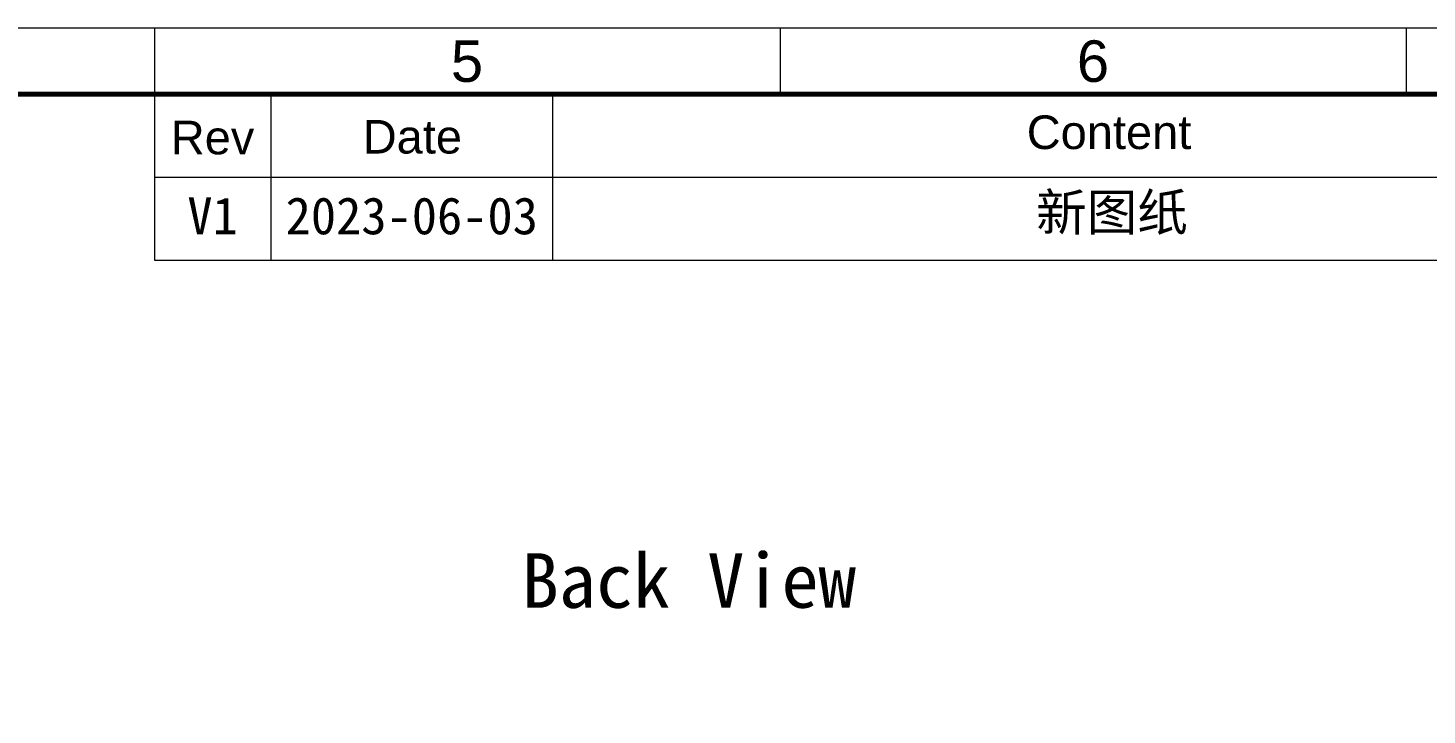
# Model space of a CAD drawing. Extents: x 6438 to 11432, y -3701 to -2371.
# Drawn here: x 10891.1 to 11248.5, y -3071.3 to -2895.6 of the extents above; entities that cross this region are included whole.
import ezdxf

# ---------------------------------------------------------------- set-up
doc = ezdxf.new("R2010")
doc.units = 0
doc.header["$LTSCALE"] = 3
doc.layers.add('DIM', color=6, linetype='CONTINUOUS', lineweight=9)
doc.layers.add('TK', color=7, linetype='CONTINUOUS', lineweight=9)
doc.styles.add('宋体', font='arial.ttf')

# ---------------------------------------------------------------- blocks, each defined once
blk = doc.blocks.new('1')
at = {"layer": 'TK'}
blk.add_lwpolyline([(8358.96, -2934.71), (9273.11, -2934.71), (9273.11, -3560.84), (8358.96, -3560.84)], close=True, dxfattribs=at)
for points in [[(8878.09, -2934.71), (8878.09, -2947.89), (8878.09, -2980.84), (9250.94, -2980.84)], [(9002.37, -2947.89), (9002.37, -2934.71)], [(9126.66, -2947.89), (9126.66, -2934.71)], [(8901.16, -2947.89), (8901.16, -2980.84)], [(8957.18, -2980.84), (8957.18, -2947.89)], [(8878.09, -2964.37), (9250.94, -2964.37)]]:
    blk.add_lwpolyline(points, dxfattribs=at)
at = {"layer": 'TK', "const_width": 1}
blk.add_lwpolyline([(9250.94, -3547.65), (8380.95, -3547.65), (8380.95, -2947.89), (9250.94, -2947.89)], close=True, dxfattribs=at)
at = {"layer": 'TK', "style": '宋体'}
for s, p in [('5', (8936.94, -2945.42)), ('6', (9061.22, -2945.42))]:
    blk.add_text(s, height=8.24, dxfattribs=at).set_placement(p)
at = {"layer": 'TK', "char_height": 10.5169, "attachment_point": 2, "style": '宋体'}
for s, insert, width in [('{\\H0.6349x;Content}', (9067.6, -2952.09), 220.8366), ('{\\H0.6349x;Rev}', (8889.62, -2953.14), 23.0679), ('{\\H0.6349x;Date}', (8929.29, -2952.98), 56.2649)]:
    blk.add_mtext(s, dxfattribs=dict(at, insert=insert, width=width))

msp = doc.modelspace()

# ---------------------------------------------------------------- block references
at = {"layer": 'DIM', "xscale": 1.287, "yscale": 1.287, "zscale": 1.287}
msp.add_blockref('1', (-502.7222, 881.4151), dxfattribs=at)

# ---------------------------------------------------------------- texts
at = {"layer": 'DIM', "insert": (11059.889, -3029.8855), "char_height": 13.9425, "width": 137.696288, "attachment_point": 2, "style": '宋体'}
msp.add_mtext('{\\fSimHei|b0|i0|c134|p2;Back View}', dxfattribs=at)
at = {"layer": 'TK', "char_height": 9.474715, "attachment_point": 2, "style": '宋体'}
for s, insert, width in [('{\\fSimHei|b0|i0|c134|p49;新图纸}', (11168.0296, -2937.9442), 282.71072), ('{\\fSimHei|b0|i0|c134|p49;V1}', (10938.2237, -2938.8431), 29.688383), ('{\\fSimHei|b0|i0|c134|p49;2023-06-\\fSimHei|b0|i0|c0|p49;0\\fSimHei|b0|i0|c134|p49;3}', (10989.1181, -2938.8431), 72.100358)]:
    msp.add_mtext(s, dxfattribs=dict(at, insert=insert, width=width))

doc.saveas('drawing.dxf')
